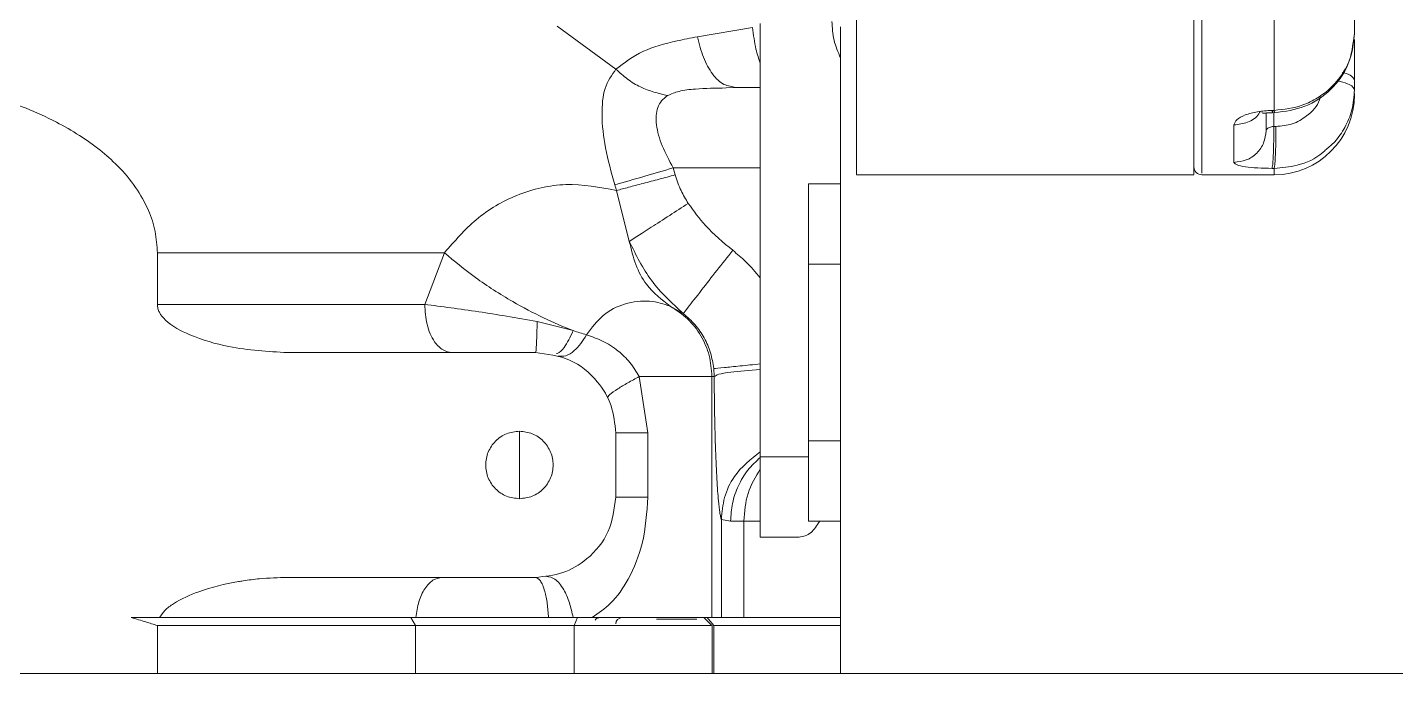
# Model space of a CAD drawing. Header units: millimetres. Extents: x 169 to 14583, y -399 to 10804.
# Drawn here: x 7134.6 to 7219.8, y 2595.5 to 2635.7 of the extents above; entities that cross this region are included whole.
import ezdxf

# ---------------------------------------------------------------- set-up
doc = ezdxf.new("R2010")
doc.units = ezdxf.units.MM
doc.header["$LTSCALE"] = 35

msp = doc.modelspace()

# ---------------------------------------------------------------- linework, layer by layer
at = {"color": 7, "linetype": 'Continuous', "lineweight": 18}
for p, q in [((7167.633, 2635.802), (7171.293, 2633.114)), ((7179.796, 2635.718), (7176.359, 2635.136)), ((7217.279, 2634.972), (7217.279, 2632.419)), ((7185.279, 2625.964), (7185.279, 2633.809)), ((7217.279, 2632.419), (7217.279, 2631.815)), ((7178.15, 2631.943), (7178.738, 2631.964)), ((7178.398, 2632.06), (7178.738, 2631.964)), ((7178.738, 2631.964), (7180.279, 2631.964)), ((7217.279, 2631.538), (7217.279, 2631.596)), ((7212.252, 2630.406), (7212.252, 2629.545)), ((7174.857, 2626.964), (7174.978, 2626.529)), ((7174.857, 2626.964), (7180.279, 2626.964)), ((7180.279, 2620.117), (7180.279, 2626.964)), ((7186.279, 2626.538), (7207.279, 2626.538)), ((7207.779, 2626.538), (7212.279, 2626.538)), ((7171.321, 2625.559), (7172.122, 2622.389)), ((7185.279, 2625.964), (7183.279, 2625.964)), ((7183.279, 2625.964), (7183.279, 2608.964)), ((7142.732, 2621.679), (7142.732, 2618.464)), ((7160.605, 2621.679), (7159.38, 2618.464)), ((7185.279, 2620.964), (7183.279, 2620.964)), ((7185.279, 2609.964), (7185.279, 2620.964)), ((7175.481, 2617.9), (7174.675, 2618.349)), ((7166.381, 2617.391), (7168.619, 2616.829)), ((7150.846, 2615.464), (7166.279, 2615.464)), ((7177.38, 2614.464), (7177.408, 2613.964)), ((7180.279, 2614.405), (7180.279, 2614.755)), ((7172.741, 2613.964), (7173.279, 2610.464)), ((7177.27, 2598.964), (7177.27, 2613.964)), ((7177.27, 2613.964), (7177.408, 2613.964)), ((7165.279, 2610.564), (7165.279, 2608.464)), ((7171.279, 2610.464), (7171.279, 2606.464)), ((7173.279, 2610.464), (7173.279, 2606.464)), ((7185.279, 2609.964), (7183.279, 2609.964)), ((7180.279, 2608.934), (7180.279, 2609.291)), ((7165.279, 2608.464), (7165.279, 2606.364)), ((7183.279, 2608.964), (7180.279, 2608.964)), ((7180.279, 2608.208), (7180.279, 2608.934)), ((7177.854, 2598.964), (7177.854, 2605.067)), ((7177.854, 2605.067), (7178.433, 2604.964)), ((7178.433, 2604.964), (7179.252, 2604.964)), ((7179.252, 2598.964), (7179.252, 2604.964)), ((7180.279, 2604.964), (7180.279, 2603.964)), ((7183.978, 2604.964), (7183.279, 2604.964)), ((7180.279, 2603.964), (7182.697, 2603.964)), ((7166.279, 2601.464), (7150.846, 2601.464)), ((7142.864, 2598.964), (7141.103, 2598.964)), ((7158.52, 2598.964), (7158.798, 2598.464)), ((7167.091, 2598.964), (7168.622, 2598.964)), ((7168.622, 2598.964), (7169.801, 2598.964)), ((7168.899, 2598.964), (7168.683, 2598.464)), ((7177.266, 2598.464), (7176.767, 2598.964)), ((7177.27, 2598.964), (7177.854, 2598.964)), ((7142.732, 2598.464), (7142.732, 2595.469)), ((7158.798, 2598.464), (7158.798, 2595.469)), ((7168.683, 2595.469), (7168.683, 2598.464)), ((7177.278, 2595.469), (7177.278, 2598.464)), ((7082.279, 2595.469), (7515.279, 2595.469))]:
    msp.add_line(p, q, dxfattribs=at)
at = {"color": 7, "linetype": 'Continuous', "lineweight": 18, "flags": 128}
for points in [[(7212.148, 2630.547), (7212.221, 2630.548), (7212.279, 2630.55)], [(7212.252, 2629.545), (7212.326, 2629.545), (7212.383, 2629.544)], [(7212.279, 2626.935), (7212.205, 2626.936), (7212.148, 2626.936)], [(7185.279, 2598.964), (7185.279, 2602.324), (7185.279, 2604.964)], [(7177.391, 2598.464), (7177.158, 2598.744), (7176.975, 2598.964)], [(7177.391, 2595.469), (7177.391, 2596.044), (7177.391, 2598.464)], [(7185.279, 2595.469), (7185.279, 2596.044), (7185.279, 2598.464)]]:
    msp.add_lwpolyline(points, dxfattribs=at)
at = {"color": 7, "linetype": 'Continuous', "lineweight": 18}
for centre, radius, start, end in [((7212.279, 2631.538), 5, 270, 0), ((7207.779, 2627.038), 0.5, 180, 270), ((7171.679, 2598.564), 0.4, 90, 180)]:
    msp.add_arc(centre, radius, start, end, dxfattribs=at)
for points, knots in [([(7207.779, 2725.555), (7207.779, 2723.901), (7207.779, 2720.594), (7207.779, 2714.767), (7207.779, 2708.43), (7207.779, 2701.627), (7207.779, 2694.493), (7207.779, 2687.15), (7207.779, 2679.727), (7207.779, 2672.352), (7207.779, 2665.156), (7207.779, 2658.263), (7207.779, 2651.795), (7207.779, 2645.863), (7207.779, 2640.573), (7207.779, 2636.016), (7207.779, 2632.275), (7207.779, 2629.398), (7207.779, 2627.502), (7207.779, 2626.564), (7207.779, 2626.637), (7207.779, 2626.661)], [0, 0, 0, 0, 0.05406, 0.10812, 0.162179, 0.216239, 0.270299, 0.324359, 0.378418, 0.432478, 0.486538, 0.540598, 0.594658, 0.648717, 0.702777, 0.756837, 0.810897, 0.864956, 0.919016, 0.973076, 1, 1, 1, 1]), ([(7217.279, 2681.882), (7217.279, 2679.395), (7217.279, 2674.425), (7217.279, 2667.151), (7217.279, 2660.2), (7217.279, 2653.721), (7217.279, 2647.865), (7217.279, 2642.77), (7217.279, 2638.44), (7217.279, 2636.362), (7217.279, 2635.322)], [0, 0, 0, 0, 0.1250696, 0.2499984, 0.3749278, 0.4999991, 0.625065, 0.7499849, 0.8749119, 1, 1, 1, 1]), ([(7186.279, 2648.577), (7186.279, 2646.372), (7186.279, 2641.963), (7186.279, 2636.522), (7186.279, 2632.103), (7186.279, 2628.915), (7186.279, 2626.902), (7186.279, 2626.667), (7186.279, 2626.55)], [0, 0, 0, 0, 0.16718, 0.334359, 0.501539, 0.668718, 0.835898, 1, 1, 1, 1]), ([(7207.279, 2648.577), (7207.279, 2647.081), (7207.279, 2644.094), (7207.279, 2640.119), (7207.279, 2636.567), (7207.279, 2633.506), (7207.279, 2630.964), (7207.279, 2628.967), (7207.279, 2627.549), (7207.279, 2626.683), (7207.279, 2626.598), (7207.279, 2626.557)], [0, 0, 0, 0, 0.112115, 0.2239204, 0.3357165, 0.4478032, 0.5598971, 0.6717052, 0.7835128, 0.8956055, 1, 1, 1, 1]), ([(7179.796, 2635.718), (7179.856, 2635.251), (7179.964, 2634.416), (7180.182, 2633.754), (7180.279, 2633.463)], [0, 0, 0, 0, 0.56, 1, 1, 1, 1]), ([(7180.279, 2633.463), (7180.279, 2633.844), (7180.279, 2634.574), (7180.279, 2635.518), (7180.279, 2635.969)], [0, 0, 0, 0, 0.521748, 1, 1, 1, 1]), ([(7185.279, 2633.809), (7185.121, 2634.175), (7184.81, 2634.9), (7184.763, 2635.687), (7184.739, 2636.077)], [0, 0, 0, 0, 0.504889, 1, 1, 1, 1]), ([(7185.279, 2633.809), (7185.279, 2633.941), (7185.279, 2634.183), (7185.279, 2634.654), (7185.279, 2635.18), (7185.279, 2635.561), (7185.279, 2635.747)], [0, 0, 0, 0, 0.306299, 0.563485, 0.78706, 1, 1, 1, 1]), ([(7176.359, 2635.136), (7175.932, 2635.052), (7174.706, 2634.811), (7172.753, 2634.257), (7171.803, 2633.514), (7171.293, 2633.114)], [0, 0, 0, 0, 0.197935, 0.569481, 1, 1, 1, 1]), ([(7176.359, 2635.136), (7176.472, 2634.69), (7176.701, 2633.783), (7177.29, 2632.769), (7177.88, 2632.163), (7178.268, 2632.086), (7178.398, 2632.06)], [0, 0, 0, 0, 0.279363, 0.568949, 0.855624, 1, 1, 1, 1]), ([(7212.279, 2630.55), (7212.89, 2630.617), (7213.841, 2630.721), (7215.011, 2631.311), (7215.922, 2632.007), (7216.645, 2632.926), (7217.171, 2634.074), (7217.24, 2634.874), (7217.279, 2635.322)], [0, 0, 0, 0, 0.232554, 0.361939, 0.49973, 0.676354, 0.818742, 1, 1, 1, 1]), ([(7212.318, 2630.407), (7212.961, 2630.49), (7214.249, 2630.657), (7215.882, 2631.78), (7217.032, 2633.369), (7217.187, 2634.621), (7217.264, 2635.248)], [0, 0, 0, 0, 0.248743, 0.49832, 0.748718, 1, 1, 1, 1]), ([(7102.376, 2627.165), (7102.748, 2627.507), (7103.512, 2628.212), (7104.841, 2629.117), (7106.419, 2630), (7108.264, 2630.815), (7110.373, 2631.533), (7113.216, 2632.26), (7116.949, 2632.847), (7120.995, 2633.04), (7124.61, 2632.891), (7127.548, 2632.557), (7130.168, 2632.06), (7132.487, 2631.44), (7134.538, 2630.717), (7136.33, 2629.902), (7137.864, 2629.026), (7139.145, 2628.12), (7140.342, 2627.056), (7141.4, 2625.812), (7142.182, 2624.421), (7142.649, 2623.033), (7142.705, 2622.127), (7142.732, 2621.679)], [0, 0, 0, 0, 0.032493, 0.066748, 0.103084, 0.148678, 0.196266, 0.246192, 0.337248, 0.438751, 0.506142, 0.569775, 0.628747, 0.677512, 0.72397, 0.768451, 0.803942, 0.837423, 0.8692, 0.906746, 0.941822, 0.971284, 1, 1, 1, 1]), ([(7171.293, 2633.114), (7171.032, 2632.755), (7170.531, 2632.064), (7170.361, 2630.311), (7170.58, 2628.2), (7171.001, 2626.684), (7171.217, 2625.907)], [0, 0, 0, 0, 0.262901, 0.504632, 0.746122, 1, 1, 1, 1]), ([(7171.293, 2633.114), (7171.526, 2632.901), (7171.991, 2632.474), (7173.054, 2631.82), (7173.929, 2631.608), (7174.503, 2631.468)], [0, 0, 0, 0, 0.2564677, 0.5118301, 1, 1, 1, 1]), ([(7180.279, 2631.964), (7180.279, 2632.032), (7180.279, 2632.163), (7180.279, 2633.04), (7180.279, 2633.463)], [0, 0, 0, 0, 0.518195, 1, 1, 1, 1]), ([(7216.157, 2632.373), (7216.17, 2632.371), (7216.457, 2632.348), (7216.839, 2632.219), (7217.215, 2632.024), (7217.257, 2631.885), (7217.279, 2631.815)], [0, 0, 0, 0, 0.019204, 0.399951, 0.699976, 1, 1, 1, 1]), ([(7217.279, 2632.419), (7217.241, 2632.506), (7217.165, 2632.68), (7216.815, 2632.848), (7216.548, 2632.897), (7216.523, 2632.902)], [0, 0, 0, 0, 0.475227, 0.950455, 1, 1, 1, 1]), ([(7174.503, 2631.468), (7174.372, 2631.367), (7174.116, 2631.169), (7173.877, 2630.742), (7173.771, 2630.232), (7173.806, 2629.448), (7174.135, 2628.313), (7174.613, 2627.421), (7174.857, 2626.964)], [0, 0, 0, 0, 0.127549, 0.250366, 0.37088, 0.491672, 0.739478, 1, 1, 1, 1]), ([(7174.503, 2631.468), (7174.73, 2631.565), (7175.223, 2631.776), (7176.486, 2631.917), (7177.505, 2631.933), (7178.15, 2631.943)], [0, 0, 0, 0, 0.237992, 0.517343, 1, 1, 1, 1]), ([(7180.279, 2626.964), (7180.279, 2627.697), (7180.279, 2629.165), (7180.279, 2630.808), (7180.279, 2631.789), (7180.279, 2631.905), (7180.279, 2631.964)], [0, 0, 0, 0, 0.279619, 0.559238, 0.779619, 1, 1, 1, 1]), ([(7215.152, 2631.43), (7215.137, 2631.354), (7215.041, 2630.863), (7214.402, 2630.219), (7213.435, 2629.64), (7212.734, 2629.576), (7212.383, 2629.544)], [0, 0, 0, 0, 0.066542, 0.42986, 0.715293, 1, 1, 1, 1]), ([(7217.279, 2631.815), (7217.248, 2631.396), (7217.187, 2630.587), (7216.725, 2629.496), (7216.164, 2628.661), (7215.701, 2628.268), (7215.517, 2628.112)], [0, 0, 0, 0, 0.296721, 0.573679, 0.830824, 1, 1, 1, 1]), ([(7209.779, 2629.64), (7209.815, 2629.751), (7209.886, 2629.972), (7210.437, 2630.27), (7211.215, 2630.489), (7211.84, 2630.528), (7212.148, 2630.547)], [0, 0, 0, 0, 0.258239, 0.513039, 0.759755, 1, 1, 1, 1]), ([(7209.779, 2629.64), (7210.06, 2629.676), (7210.644, 2629.751), (7211.221, 2630.128), (7211.387, 2630.43), (7211.412, 2630.476)], [0, 0, 0, 0, 0.441418, 0.915062, 1, 1, 1, 1]), ([(7211.541, 2630.415), (7211.541, 2630.407), (7211.539, 2630.374), (7211.639, 2630.375), (7211.859, 2630.391), (7212.075, 2630.4), (7212.187, 2630.404)], [0, 0, 0, 0, 0.090546, 0.382541, 0.68118, 1, 1, 1, 1]), ([(7212.148, 2630.547), (7212.158, 2630.475), (7212.169, 2630.4), (7212.178, 2630.413), (7212.178, 2630.414)], [0, 0, 0, 0, 0.97555, 1, 1, 1, 1]), ([(7212.178, 2630.414), (7212.188, 2630.405), (7212.203, 2630.392), (7212.214, 2630.512), (7212.217, 2630.548)], [0, 0, 0, 0, 0.698798, 1, 1, 1, 1]), ([(7212.279, 2630.55), (7212.289, 2630.483), (7212.302, 2630.396), (7212.314, 2630.421), (7212.317, 2630.427)], [0, 0, 0, 0, 0.752595, 1, 1, 1, 1]), ([(7209.779, 2627.31), (7209.779, 2627.642), (7209.779, 2628.235), (7209.779, 2629.211), (7209.779, 2629.64)], [0, 0, 0, 0, 0.559965, 1, 1, 1, 1]), ([(7211.779, 2629.282), (7211.779, 2629.573), (7211.779, 2629.87), (7211.779, 2630.376), (7211.779, 2630.385)], [0, 0, 0, 0, 0.982904, 1, 1, 1, 1]), ([(7212.252, 2629.545), (7212.204, 2629.541), (7212.104, 2629.532), (7211.977, 2629.487), (7211.871, 2629.427), (7211.795, 2629.354), (7211.784, 2629.306), (7211.779, 2629.282)], [0, 0, 0, 0, 0.1650321, 0.3414696, 0.5310065, 0.7648465, 1, 1, 1, 1]), ([(7212.148, 2626.936), (7212.159, 2626.979), (7212.182, 2627.068), (7212.214, 2627.459), (7212.24, 2628.053), (7212.256, 2628.801), (7212.254, 2629.305), (7212.252, 2629.545)], [0, 0, 0, 0, 0.17411, 0.365376, 0.564563, 0.793105, 1, 1, 1, 1]), ([(7212.383, 2629.544), (7212.385, 2629.344), (7212.387, 2628.923), (7212.376, 2628.252), (7212.354, 2627.609), (7212.319, 2627.106), (7212.292, 2626.99), (7212.279, 2626.935)], [0, 0, 0, 0, 0.174108, 0.365376, 0.564565, 0.793108, 1, 1, 1, 1]), ([(7215.517, 2628.112), (7215.446, 2628.046), (7214.949, 2627.578), (7213.836, 2627.068), (7212.76, 2626.976), (7212.279, 2626.935)], [0, 0, 0, 0, 0.083463, 0.589886, 1, 1, 1, 1]), ([(7212.148, 2626.936), (7211.841, 2626.942), (7211.219, 2626.955), (7210.441, 2627.03), (7209.892, 2627.148), (7209.817, 2627.255), (7209.779, 2627.31)], [0, 0, 0, 0, 0.237775, 0.481922, 0.737416, 1, 1, 1, 1]), ([(7171.217, 2625.907), (7171.804, 2626.077), (7172.853, 2626.382), (7174.245, 2626.786), (7174.857, 2626.964)], [0, 0, 0, 0, 0.56, 1, 1, 1, 1]), ([(7174.978, 2626.529), (7174.642, 2626.44), (7173.958, 2626.259), (7172.971, 2625.997), (7172.055, 2625.754), (7171.565, 2625.624), (7171.321, 2625.559)], [0, 0, 0, 0, 0.242928, 0.494339, 0.748679, 1, 1, 1, 1]), ([(7174.978, 2626.529), (7175.088, 2626.197), (7175.294, 2625.574), (7175.636, 2625.015), (7175.796, 2624.755)], [0, 0, 0, 0, 0.533658, 1, 1, 1, 1]), ([(7212.279, 2626.935), (7212.279, 2626.712), (7212.279, 2626.46), (7212.279, 2626.562), (7212.279, 2626.573)], [0, 0, 0, 0, 0.886428, 1, 1, 1, 1]), ([(7171.321, 2625.559), (7170.274, 2625.758), (7168.22, 2626.148), (7165.222, 2625.444), (7162.632, 2623.989), (7161.248, 2622.412), (7160.605, 2621.679)], [0, 0, 0, 0, 0.28346, 0.556436, 0.793772, 1, 1, 1, 1]), ([(7171.217, 2625.907), (7171.237, 2625.842), (7171.273, 2625.726), (7171.306, 2625.61), (7171.321, 2625.559)], [0, 0, 0, 0, 0.560061, 1, 1, 1, 1]), ([(7185.279, 2620.964), (7185.279, 2621.697), (7185.279, 2623.165), (7185.279, 2624.808), (7185.279, 2625.789), (7185.279, 2625.905), (7185.279, 2625.964)], [0, 0, 0, 0, 0.279619, 0.559238, 0.779619, 1, 1, 1, 1]), ([(7175.796, 2624.755), (7175.406, 2624.504), (7174.597, 2623.983), (7173.204, 2623.085), (7172.534, 2622.654), (7172.122, 2622.389)], [0, 0, 0, 0, 0.26352, 0.546533, 1, 1, 1, 1]), ([(7178.56, 2621.836), (7177.97, 2622.327), (7176.932, 2623.192), (7176.139, 2624.283), (7175.796, 2624.755)], [0, 0, 0, 0, 0.56792, 1, 1, 1, 1]), ([(7172.122, 2622.389), (7172.241, 2621.897), (7172.483, 2620.906), (7173.274, 2619.428), (7174.145, 2618.757), (7174.675, 2618.349)], [0, 0, 0, 0, 0.278567, 0.561109, 1, 1, 1, 1]), ([(7172.122, 2622.389), (7172.539, 2621.545), (7173.397, 2619.809), (7174.774, 2618.548), (7175.481, 2617.9)], [0, 0, 0, 0, 0.486406, 1, 1, 1, 1]), ([(7160.605, 2621.679), (7161.232, 2621.157), (7162.51, 2620.094), (7164.678, 2618.716), (7166.761, 2617.599), (7168.005, 2617.084), (7168.619, 2616.829)], [0, 0, 0, 0, 0.273879, 0.557897, 0.781638, 1, 1, 1, 1]), ([(7175.481, 2617.9), (7175.547, 2617.984), (7175.684, 2618.16), (7176.517, 2619.225), (7177.537, 2620.528), (7178.227, 2621.411), (7178.56, 2621.836)], [0, 0, 0, 0, 0.270667, 0.5623244, 0.7893309, 1, 1, 1, 1]), ([(7180.279, 2620.117), (7179.986, 2620.466), (7179.464, 2621.091), (7178.836, 2621.608), (7178.56, 2621.836)], [0, 0, 0, 0, 0.559942, 1, 1, 1, 1]), ([(7180.279, 2614.755), (7180.279, 2615.274), (7180.279, 2616.468), (7180.279, 2618.245), (7180.279, 2619.52), (7180.279, 2620.117)], [0, 0, 0, 0, 0.289739, 0.667074, 1, 1, 1, 1]), ([(7142.732, 2618.464), (7142.738, 2618.381), (7142.752, 2618.211), (7142.895, 2617.859), (7143.474, 2617.172), (7144.975, 2616.414), (7147.535, 2615.653), (7149.616, 2615.534), (7150.846, 2615.464)], [0, 0, 0, 0, 0.027077, 0.055886, 0.123248, 0.317368, 0.5963, 1, 1, 1, 1]), ([(7159.38, 2618.464), (7159.41, 2618.038), (7159.472, 2617.154), (7159.93, 2616.148), (7160.499, 2615.562), (7160.887, 2615.495), (7161.073, 2615.464)], [0, 0, 0, 0, 0.270262, 0.56243, 0.789737, 1, 1, 1, 1]), ([(7159.38, 2618.464), (7159.912, 2618.397), (7160.973, 2618.263), (7162.709, 2618.014), (7164.526, 2617.729), (7165.744, 2617.507), (7166.381, 2617.391)], [0, 0, 0, 0, 0.251966, 0.502459, 0.739374, 1, 1, 1, 1]), ([(7174.675, 2618.349), (7174.263, 2618.485), (7173.427, 2618.762), (7171.887, 2618.588), (7170.459, 2617.905), (7169.783, 2617.009), (7169.451, 2616.568)], [0, 0, 0, 0, 0.261508, 0.531401, 0.76969, 1, 1, 1, 1]), ([(7174.675, 2618.349), (7175.049, 2618.105), (7175.798, 2617.616), (7176.618, 2616.539), (7177.167, 2615.302), (7177.236, 2614.41), (7177.27, 2613.964)], [0, 0, 0, 0, 0.25, 0.5, 0.75, 1, 1, 1, 1]), ([(7175.481, 2617.9), (7175.734, 2617.677), (7176.241, 2617.233), (7176.808, 2616.39), (7177.22, 2615.461), (7177.327, 2614.796), (7177.38, 2614.464)], [0, 0, 0, 0, 0.250234, 0.500294, 0.750201, 1, 1, 1, 1]), ([(7166.279, 2615.464), (7166.29, 2615.493), (7166.314, 2615.554), (7166.345, 2616.019), (7166.369, 2616.651), (7166.377, 2617.146), (7166.381, 2617.391)], [0, 0, 0, 0, 0.262939, 0.546981, 0.775778, 1, 1, 1, 1]), ([(7167.596, 2615.407), (7167.621, 2615.41), (7167.764, 2615.431), (7168.032, 2615.729), (7168.357, 2616.22), (7168.533, 2616.629), (7168.619, 2616.829)], [0, 0, 0, 0, 0.077193, 0.43965, 0.72471, 1, 1, 1, 1]), ([(7168.619, 2616.829), (7168.76, 2616.786), (7169.043, 2616.698), (7169.314, 2616.612), (7169.451, 2616.568)], [0, 0, 0, 0, 0.4977815, 1, 1, 1, 1]), ([(7167.706, 2615.256), (7167.857, 2615.24), (7168.167, 2615.209), (7168.659, 2615.52), (7169.1, 2615.986), (7169.335, 2616.377), (7169.451, 2616.568)], [0, 0, 0, 0, 0.274902, 0.561249, 0.785098, 1, 1, 1, 1]), ([(7169.451, 2616.568), (7169.789, 2616.455), (7170.47, 2616.228), (7171.405, 2615.627), (7172.198, 2614.866), (7172.558, 2614.268), (7172.741, 2613.964)], [0, 0, 0, 0, 0.264726, 0.532753, 0.762344, 1, 1, 1, 1]), ([(7166.279, 2615.464), (7167.012, 2615.369), (7168.48, 2615.181), (7170.123, 2613.842), (7171.104, 2612.193), (7171.22, 2611.04), (7171.279, 2610.464)], [0, 0, 0, 0, 0.279619, 0.559238, 0.779619, 1, 1, 1, 1]), ([(7180.279, 2614.755), (7179.846, 2614.712), (7178.965, 2614.623), (7177.783, 2614.504), (7177.532, 2614.479), (7177.38, 2614.464)], [0, 0, 0, 0, 0.276238, 0.562891, 1, 1, 1, 1]), ([(7177.408, 2613.964), (7177.478, 2614.013), (7177.62, 2614.114), (7178.508, 2614.281), (7179.612, 2614.358), (7180.279, 2614.405)], [0, 0, 0, 0, 0.2760429, 0.5625191, 1, 1, 1, 1]), ([(7180.279, 2609.291), (7180.279, 2609.482), (7180.279, 2609.827), (7180.279, 2611.058), (7180.279, 2612.58), (7180.279, 2613.807), (7180.279, 2614.405)], [0, 0, 0, 0, 0.27692, 0.502144, 0.757468, 1, 1, 1, 1]), ([(7170.775, 2612.651), (7170.793, 2612.705), (7170.83, 2612.815), (7171.33, 2613.169), (7171.997, 2613.57), (7172.498, 2613.835), (7172.741, 2613.964)], [0, 0, 0, 0, 0.272753, 0.561636, 0.787057, 1, 1, 1, 1]), ([(7172.741, 2613.964), (7173.374, 2613.964), (7174.641, 2613.964), (7176.089, 2613.964), (7177.029, 2613.964), (7177.193, 2613.964), (7177.27, 2613.964)], [0, 0, 0, 0, 0.262753, 0.525567, 0.774626, 1, 1, 1, 1]), ([(7177.408, 2613.964), (7177.415, 2613.17), (7177.43, 2611.553), (7177.489, 2609.363), (7177.571, 2607.533), (7177.663, 2606.269), (7177.743, 2605.586), (7177.796, 2605.284), (7177.825, 2605.164), (7177.839, 2605.112), (7177.846, 2605.09), (7177.851, 2605.077), (7177.853, 2605.071), (7177.854, 2605.067)], [0, 0, 0, 0, 0.1814301, 0.3697873, 0.5502655, 0.7229593, 0.8547787, 0.9257172, 0.9624414, 0.9811158, 0.9905302, 0.9940764, 1, 1, 1, 1]), ([(7165.279, 2610.564), (7165.004, 2610.532), (7164.454, 2610.469), (7163.755, 2609.983), (7163.288, 2609.289), (7163.124, 2608.464), (7163.288, 2607.638), (7163.755, 2606.944), (7164.454, 2606.458), (7165.004, 2606.395), (7165.279, 2606.364)], [0, 0, 0, 0, 0.1250003, 0.2500004, 0.3749998, 0.5, 0.6250002, 0.7499996, 0.8749997, 1, 1, 1, 1]), ([(7165.279, 2606.364), (7165.554, 2606.395), (7166.103, 2606.458), (7166.802, 2606.944), (7167.269, 2607.638), (7167.433, 2608.464), (7167.269, 2609.289), (7166.802, 2609.983), (7166.103, 2610.469), (7165.554, 2610.532), (7165.279, 2610.564)], [0, 0, 0, 0, 0.125, 0.25, 0.375, 0.5, 0.625, 0.75, 0.875, 1, 1, 1, 1]), ([(7171.279, 2610.464), (7171.304, 2610.464), (7171.357, 2610.464), (7171.784, 2610.464), (7172.432, 2610.464), (7173, 2610.464), (7173.279, 2610.464)], [0, 0, 0, 0, 0.2404613, 0.4951587, 0.7524532, 1, 1, 1, 1]), ([(7185.279, 2604.964), (7185.279, 2605.058), (7185.279, 2605.246), (7185.279, 2606.586), (7185.279, 2608.234), (7185.279, 2609.387), (7185.279, 2609.964)], [0, 0, 0, 0, 0.2796188, 0.5592376, 0.7796189, 1, 1, 1, 1]), ([(7177.854, 2605.067), (7177.897, 2605.527), (7177.984, 2606.465), (7178.71, 2608.043), (7179.686, 2608.82), (7180.279, 2609.291)], [0, 0, 0, 0, 0.274015, 0.559231, 1, 1, 1, 1]), ([(7178.433, 2604.964), (7178.456, 2605.337), (7178.502, 2606.097), (7178.881, 2607.184), (7179.462, 2608.174), (7180.008, 2608.683), (7180.279, 2608.934)], [0, 0, 0, 0, 0.244221, 0.496663, 0.750841, 1, 1, 1, 1]), ([(7183.279, 2608.964), (7183.279, 2608.575), (7183.279, 2607.803), (7183.279, 2606.712), (7183.279, 2605.724), (7183.279, 2605.218), (7183.279, 2604.964)], [0, 0, 0, 0, 0.251234, 0.499501, 0.747995, 1, 1, 1, 1]), ([(7180.279, 2604.964), (7180.278, 2605.237), (7180.278, 2605.81), (7180.279, 2606.655), (7180.278, 2607.496), (7180.278, 2607.955), (7180.279, 2608.208)], [0, 0, 0, 0, 0.194427, 0.408012, 0.67417, 1, 1, 1, 1]), ([(7171.279, 2606.464), (7171.184, 2605.73), (7170.996, 2604.263), (7169.657, 2602.619), (7168.009, 2601.638), (7166.855, 2601.522), (7166.279, 2601.464)], [0, 0, 0, 0, 0.2796188, 0.5592376, 0.7796189, 1, 1, 1, 1]), ([(7173.279, 2606.464), (7173.213, 2605.49), (7173.092, 2603.712), (7172.204, 2601.474), (7171.106, 2599.864), (7170.198, 2599.237), (7169.801, 2598.964)], [0, 0, 0, 0, 0.337159, 0.615519, 0.832075, 1, 1, 1, 1]), ([(7171.279, 2606.464), (7171.306, 2606.464), (7171.361, 2606.464), (7171.795, 2606.464), (7172.435, 2606.464), (7172.997, 2606.464), (7173.279, 2606.464)], [0, 0, 0, 0, 0.25, 0.5, 0.75, 1, 1, 1, 1]), ([(7179.252, 2604.964), (7179.447, 2604.964), (7179.796, 2604.964), (7180.131, 2604.964), (7180.279, 2604.964)], [0, 0, 0, 0, 0.559999, 1, 1, 1, 1]), ([(7182.697, 2603.964), (7182.955, 2604.014), (7183.427, 2604.106), (7183.806, 2604.695), (7183.978, 2604.964)], [0, 0, 0, 0, 0.5445731, 1, 1, 1, 1]), ([(7185.279, 2604.964), (7185.049, 2604.964), (7184.64, 2604.964), (7184.18, 2604.964), (7183.978, 2604.964)], [0, 0, 0, 0, 0.5599962, 1, 1, 1, 1]), ([(7150.846, 2601.464), (7150.26, 2601.447), (7149.333, 2601.421), (7148.312, 2601.287), (7147.039, 2601.08), (7145.544, 2600.718), (7144.02, 2600.045), (7143.204, 2599.456), (7142.968, 2599.114), (7142.864, 2598.964)], [0, 0, 0, 0, 0.204325, 0.323135, 0.35853, 0.654022, 0.856137, 0.936542, 1, 1, 1, 1]), ([(7166.279, 2601.464), (7166.383, 2601.422), (7166.598, 2601.336), (7166.855, 2600.69), (7167.027, 2599.859), (7167.07, 2599.256), (7167.091, 2598.964)], [0, 0, 0, 0, 0.269135, 0.557973, 0.78508, 1, 1, 1, 1]), ([(7166.97, 2601.512), (7167.144, 2601.49), (7167.508, 2601.445), (7168.021, 2600.796), (7168.413, 2599.919), (7168.553, 2599.276), (7168.622, 2598.964)], [0, 0, 0, 0, 0.264655, 0.55375, 0.783056, 1, 1, 1, 1]), ([(7141.103, 2598.964), (7141.407, 2598.873), (7141.951, 2598.71), (7142.493, 2598.539), (7142.732, 2598.464)], [0, 0, 0, 0, 0.558815, 1, 1, 1, 1]), ([(7158.821, 2598.964), (7157.416, 2598.964), (7154.608, 2598.964), (7149.324, 2598.964), (7145.314, 2598.964), (7142.864, 2598.964)], [0, 0, 0, 0, 0.280197, 0.560073, 1, 1, 1, 1]), ([(7169.801, 2598.964), (7170.456, 2598.964), (7171.766, 2598.964), (7173.724, 2598.964), (7175.491, 2598.964), (7176.884, 2598.964), (7177.142, 2598.964), (7177.27, 2598.964)], [0, 0, 0, 0, 0.186812, 0.373624, 0.560436, 0.780218, 1, 1, 1, 1]), ([(7170.296, 2598.964), (7170.246, 2598.957), (7170.145, 2598.944), (7170.038, 2598.878), (7170.003, 2598.82), (7169.995, 2598.806)], [0, 0, 0, 0, 0.432318, 0.864637, 1, 1, 1, 1]), ([(7177.854, 2598.964), (7177.965, 2598.964), (7178.163, 2598.964), (7178.919, 2598.964), (7179.252, 2598.964)], [0, 0, 0, 0, 0.55971, 1, 1, 1, 1]), ([(7179.252, 2598.964), (7180.567, 2598.964), (7182.914, 2598.964), (7184.556, 2598.964), (7185.279, 2598.964)], [0, 0, 0, 0, 0.559943, 1, 1, 1, 1]), ([(7185.279, 2598.464), (7185.279, 2598.559), (7185.279, 2598.73), (7185.279, 2598.892), (7185.279, 2598.964)], [0, 0, 0, 0, 0.561178, 1, 1, 1, 1]), ([(7158.798, 2598.464), (7159.648, 2598.464), (7161.348, 2598.464), (7164.063, 2598.464), (7166.56, 2598.464), (7167.975, 2598.464), (7168.683, 2598.464)], [0, 0, 0, 0, 0.279834, 0.559669, 0.779834, 1, 1, 1, 1]), ([(7168.683, 2598.464), (7169.262, 2598.464), (7170.421, 2598.464), (7172.307, 2598.464), (7174.076, 2598.464), (7175.596, 2598.464), (7176.669, 2598.464), (7177.222, 2598.464), (7177.207, 2598.464), (7177.203, 2598.464)], [0, 0, 0, 0, 0.157727, 0.315454, 0.47318, 0.630907, 0.788634, 0.94636, 1, 1, 1, 1]), ([(7176.327, 2598.864), (7176.102, 2598.864), (7175.556, 2598.864), (7174.748, 2598.864), (7174.105, 2598.864), (7173.786, 2598.864), (7173.813, 2598.864), (7173.818, 2598.864)], [0, 0, 0, 0, 0.17826, 0.4329, 0.687516, 0.9420103, 1, 1, 1, 1]), ([(7185.279, 2598.464), (7184.71, 2598.464), (7183.574, 2598.464), (7181.054, 2598.464), (7178.78, 2598.464), (7177.391, 2598.464)], [0, 0, 0, 0, 0.280042, 0.560084, 1, 1, 1, 1])]:
    msp.add_open_spline(points, degree=3, knots=knots, dxfattribs=at)
for points in [[(7212.279, 2682.194), (7212.279, 2679.433), (7212.279, 2673.909), (7212.279, 2665.815), (7212.279, 2658.086), (7212.279, 2650.893), (7212.279, 2644.386), (7212.279, 2638.734), (7212.279, 2633.959), (7212.279, 2631.686), (7212.279, 2630.55)], [(7209.779, 2627.31), (7210.041, 2627.34), (7210.565, 2627.399), (7211.226, 2627.855), (7211.688, 2628.507), (7211.749, 2629.024), (7211.779, 2629.282)], [(7142.732, 2621.679), (7144.833, 2621.679), (7149.034, 2621.679), (7155.031, 2621.679), (7158.747, 2621.679), (7160.605, 2621.679)], [(7142.732, 2618.464), (7145.65, 2618.464), (7151.486, 2618.464), (7156.748, 2618.464), (7159.38, 2618.464)], [(7179.252, 2604.964), (7179.299, 2605.558), (7179.393, 2606.746), (7179.983, 2607.72), (7180.279, 2608.208)], [(7160.465, 2601.464), (7160.27, 2601.428), (7159.88, 2601.356), (7159.369, 2600.797), (7158.978, 2599.984), (7158.873, 2599.304), (7158.821, 2598.964)], [(7158.821, 2598.964), (7159.445, 2598.964), (7160.692, 2598.964), (7162.803, 2598.964), (7164.976, 2598.964), (7166.386, 2598.964), (7167.091, 2598.964)], [(7142.732, 2598.464), (7145.541, 2598.464), (7151.159, 2598.464), (7156.251, 2598.464), (7158.798, 2598.464)]]:
    msp.add_open_spline(points, degree=3, dxfattribs=at)

doc.saveas('drawing.dxf')
